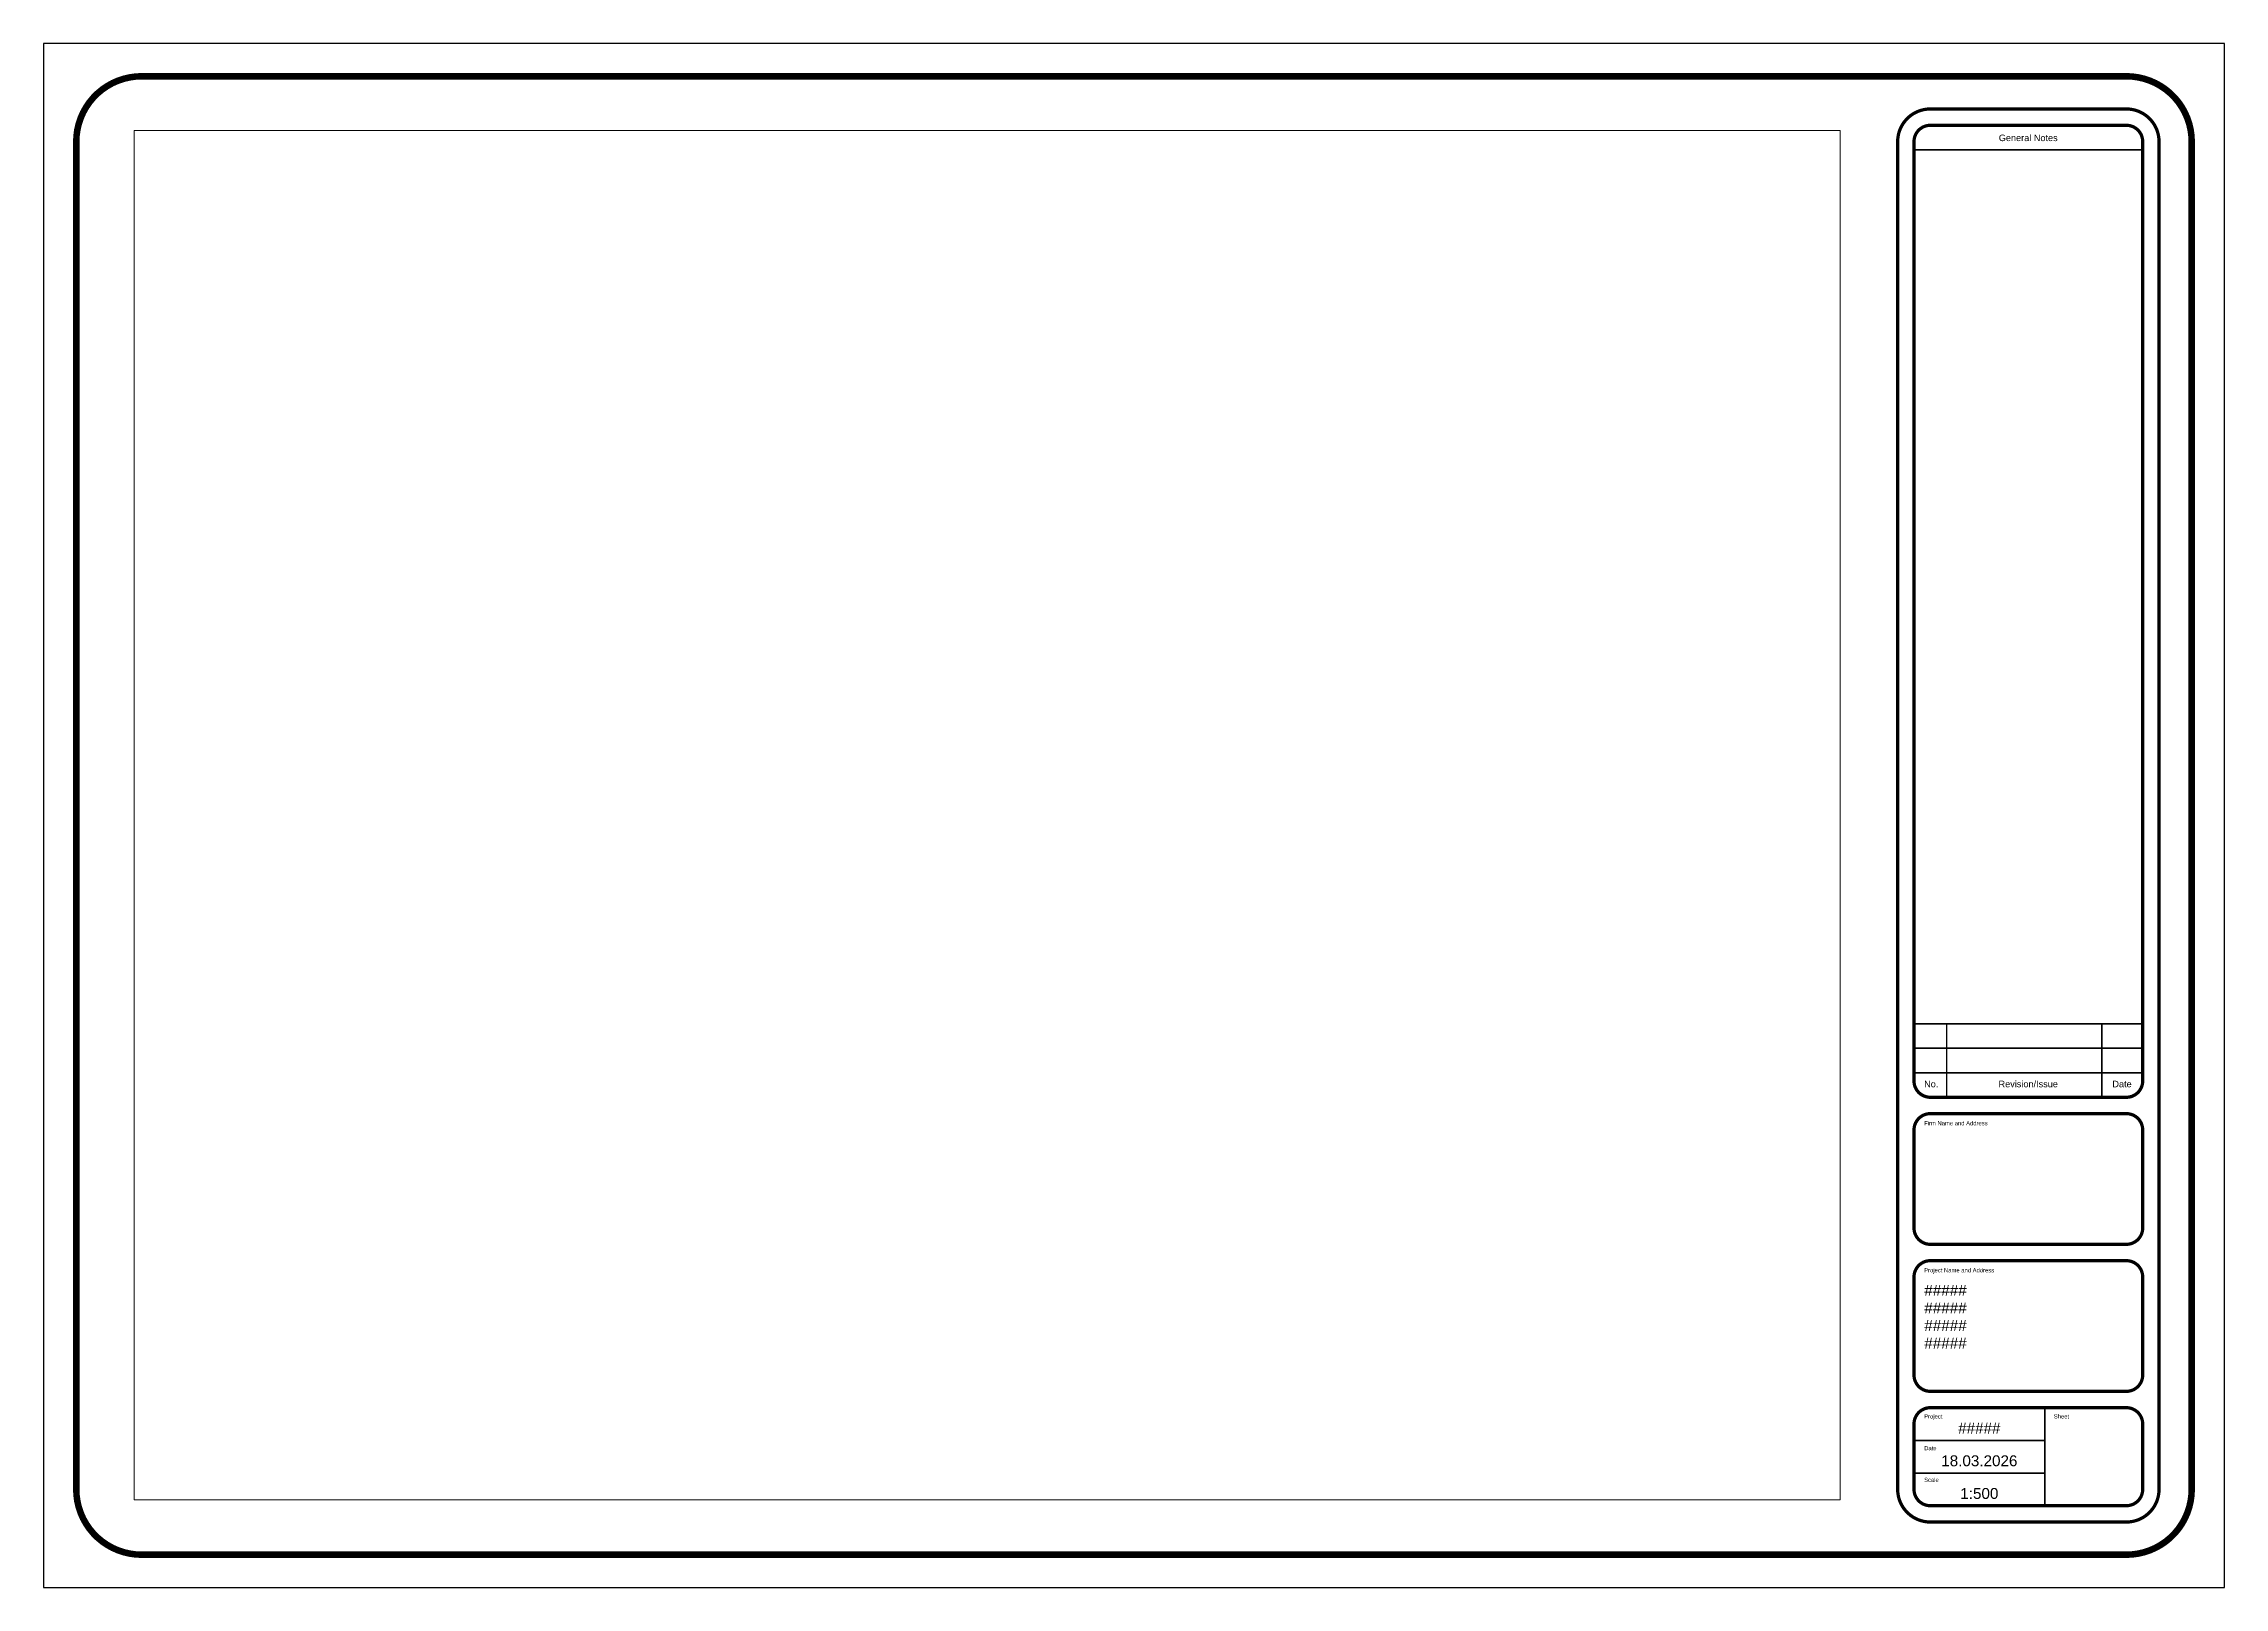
# Paper-space layout 'Layout1' of a CAD drawing. Header units: metres. Extents: x 6 to 807, y -11 to 556.
import ezdxf
from ezdxf.enums import TextEntityAlignment as Align

# ---------------------------------------------------------------- set-up
doc = ezdxf.new("R2010")
doc.units = ezdxf.units.M
doc.layers.add('C-Zz_10_20-M_Sheets', color=7, linetype='Continuous')
doc.layers.add('C-Zz_70_60-M_Viewframes', color=7, linetype='Continuous')
doc.styles.add('Civil 3D Standard Text', font='arial.ttf', dxfattribs={"height": 2.5})

# ---------------------------------------------------------------- blocks, each defined once
blk = doc.blocks.new('ISO A1 Title Block')
at = {"layer": 'C-Zz_10_20-M_Sheets'}
for p, q in [((0, 567), (0, 0)), ((801, 567), (0, 567)), ((801, 0), (801, 567)), ((0, 0), (801, 0))]:
    blk.add_line(p, q, dxfattribs=at)
for points, const_width in [([(789, 531, 0.414214), (765, 555), (36, 555, 0.414214), (12, 531), (12, 36, 0.414214), (36, 12), (765, 12, 0.414214), (789, 36)], 2.4), ([(765, 543), (693, 543, 0.414214), (681, 531), (681, 36, 0.414214), (693, 24), (765, 24, 0.414214), (777, 36), (777, 531, 0.414214)], 1.2), ([(771, 531, 0.414214), (765, 537), (693, 537, 0.414214), (687, 531), (687, 186, 0.414214), (693, 180), (765, 180, 0.414214), (771, 186)], 1.2), ([(693, 126), (765, 126, 0.414214), (771, 132), (771, 168, 0.414214), (765, 174), (693, 174, 0.414214), (687, 168), (687, 132, 0.414214)], 1.2), ([(693, 72), (765, 72, 0.414214), (771, 78), (771, 114, 0.414214), (765, 120), (693, 120, 0.414214), (687, 114), (687, 78, 0.414214)], 1.2), ([(693, 30), (765, 30, 0.414214), (771, 36), (771, 60, 0.414214), (765, 66), (693, 66, 0.414214), (687, 60), (687, 36, 0.414214)], 1.2)]:
    blk.add_lwpolyline(points, format="xyb", close=True, dxfattribs=dict(at, const_width=const_width))
at = {"layer": 'C-Zz_10_20-M_Sheets', "const_width": 0.6}
for points in [[(687, 528), (771, 528)], [(687, 207), (771, 207)], [(699, 180), (699, 207)], [(756, 180), (756, 207)], [(687, 198), (771, 198)], [(687, 189), (771, 189)], [(735, 30), (735, 66)], [(687, 54), (735, 54)], [(687, 42), (735, 42)]]:
    blk.add_lwpolyline(points, dxfattribs=at)
at = {"layer": 'C-Zz_10_20-M_Sheets', "style": 'Civil 3D Standard Text'}
for s, p in [('General Notes', (728.96, 532.39)), ('No.', (693.33, 184.88)), ('Revision/Issue', (728.96, 184.88)), ('Date', (763.41, 184.88))]:
    blk.add_text(s, height=2.4, dxfattribs=at).set_placement(p, align=Align.MIDDLE_CENTER)
for s, p in [('Firm Name and Address', (690.73, 169.71)), ('Project Name and Address', (690.73, 115.71)), ('Project', (690.73, 62.03)), ('Sheet', (738.36, 62.03)), ('Date', (690.73, 50.37)), ('Scale', (690.73, 38.72))]:
    blk.add_text(s, height=1.54, dxfattribs=at).set_placement(p)
at = {"layer": 'C-Zz_10_20-M_Sheets', "color": 0, "style": 'Civil 3D Standard Text', "flags": 8}
for tag, p in [('PROJECTNAME', (690.8, 105.93)), ('PROJECTADDRESS1', (690.8, 99.45)), ('PROJECTADDRESS2', (690.8, 92.97)), ('PROJECTADDRESS3', (690.8, 86.5))]:
    blk.add_attdef(tag, text='', height=4, dxfattribs=at).set_placement(p, align=Align.BOTTOM_LEFT)
blk.add_attdef('PROJECT', text='', height=4, dxfattribs=at).set_placement((711, 58.5), align=Align.MIDDLE_CENTER)
at = {"layer": 'C-Zz_10_20-M_Sheets', "color": 0, "style": 'Civil 3D Standard Text'}
for tag, p in [('DATE', (711, 46.5)), ('SCALE', (711, 34.5))]:
    blk.add_attdef(tag, text='', height=4, dxfattribs=at).set_placement(p, align=Align.MIDDLE_CENTER)

psp = doc.layouts.get("Layout1")

# ---------------------------------------------------------------- block references
at = {"layer": 'C-Zz_10_20-M_Sheets'}
ref = psp.add_blockref('ISO A1 Title Block', (6.31, -10.54), dxfattribs=at)
ref.add_attrib('PROJECTNAME', '#####', dxfattribs={"color": 0, "height": 4, "style": 'Civil 3D Standard Text'}).set_placement((697.11, 95.38), align=Align.BOTTOM_LEFT)
ref.add_attrib('PROJECTADDRESS1', '#####', dxfattribs={"color": 0, "height": 4, "style": 'Civil 3D Standard Text'}).set_placement((697.11, 88.91), align=Align.BOTTOM_LEFT)
ref.add_attrib('PROJECTADDRESS2', '#####', dxfattribs={"color": 0, "height": 4, "style": 'Civil 3D Standard Text'}).set_placement((697.11, 82.43), align=Align.BOTTOM_LEFT)
ref.add_attrib('PROJECTADDRESS3', '#####', dxfattribs={"color": 0, "height": 4, "style": 'Civil 3D Standard Text'}).set_placement((697.11, 75.96), align=Align.BOTTOM_LEFT)
ref.add_attrib('PROJECT', '#####', dxfattribs={"color": 0, "height": 4, "style": 'Civil 3D Standard Text'}).set_placement((717.31, 47.96), align=Align.MIDDLE_CENTER)
ref.add_attrib('DATE', '18.03.2026', dxfattribs={"color": 0, "height": 4, "style": 'Civil 3D Standard Text'}).set_placement((717.31, 35.96), align=Align.MIDDLE_CENTER)
ref.add_attrib('SCALE', '1:500', dxfattribs={"color": 0, "height": 4, "style": 'Civil 3D Standard Text'}).set_placement((717.31, 23.96), align=Align.MIDDLE_CENTER)

# ---------------------------------------------------------------- viewports
at = {"layer": 'C-Zz_70_60-M_Viewframes'}
psp.add_viewport(center=(352.86, 273.06), size=(626.65, 502.9755), view_center_point=(384.86, 277.03), view_height=251.4878, dxfattribs=at)

doc.saveas('drawing.dxf')
